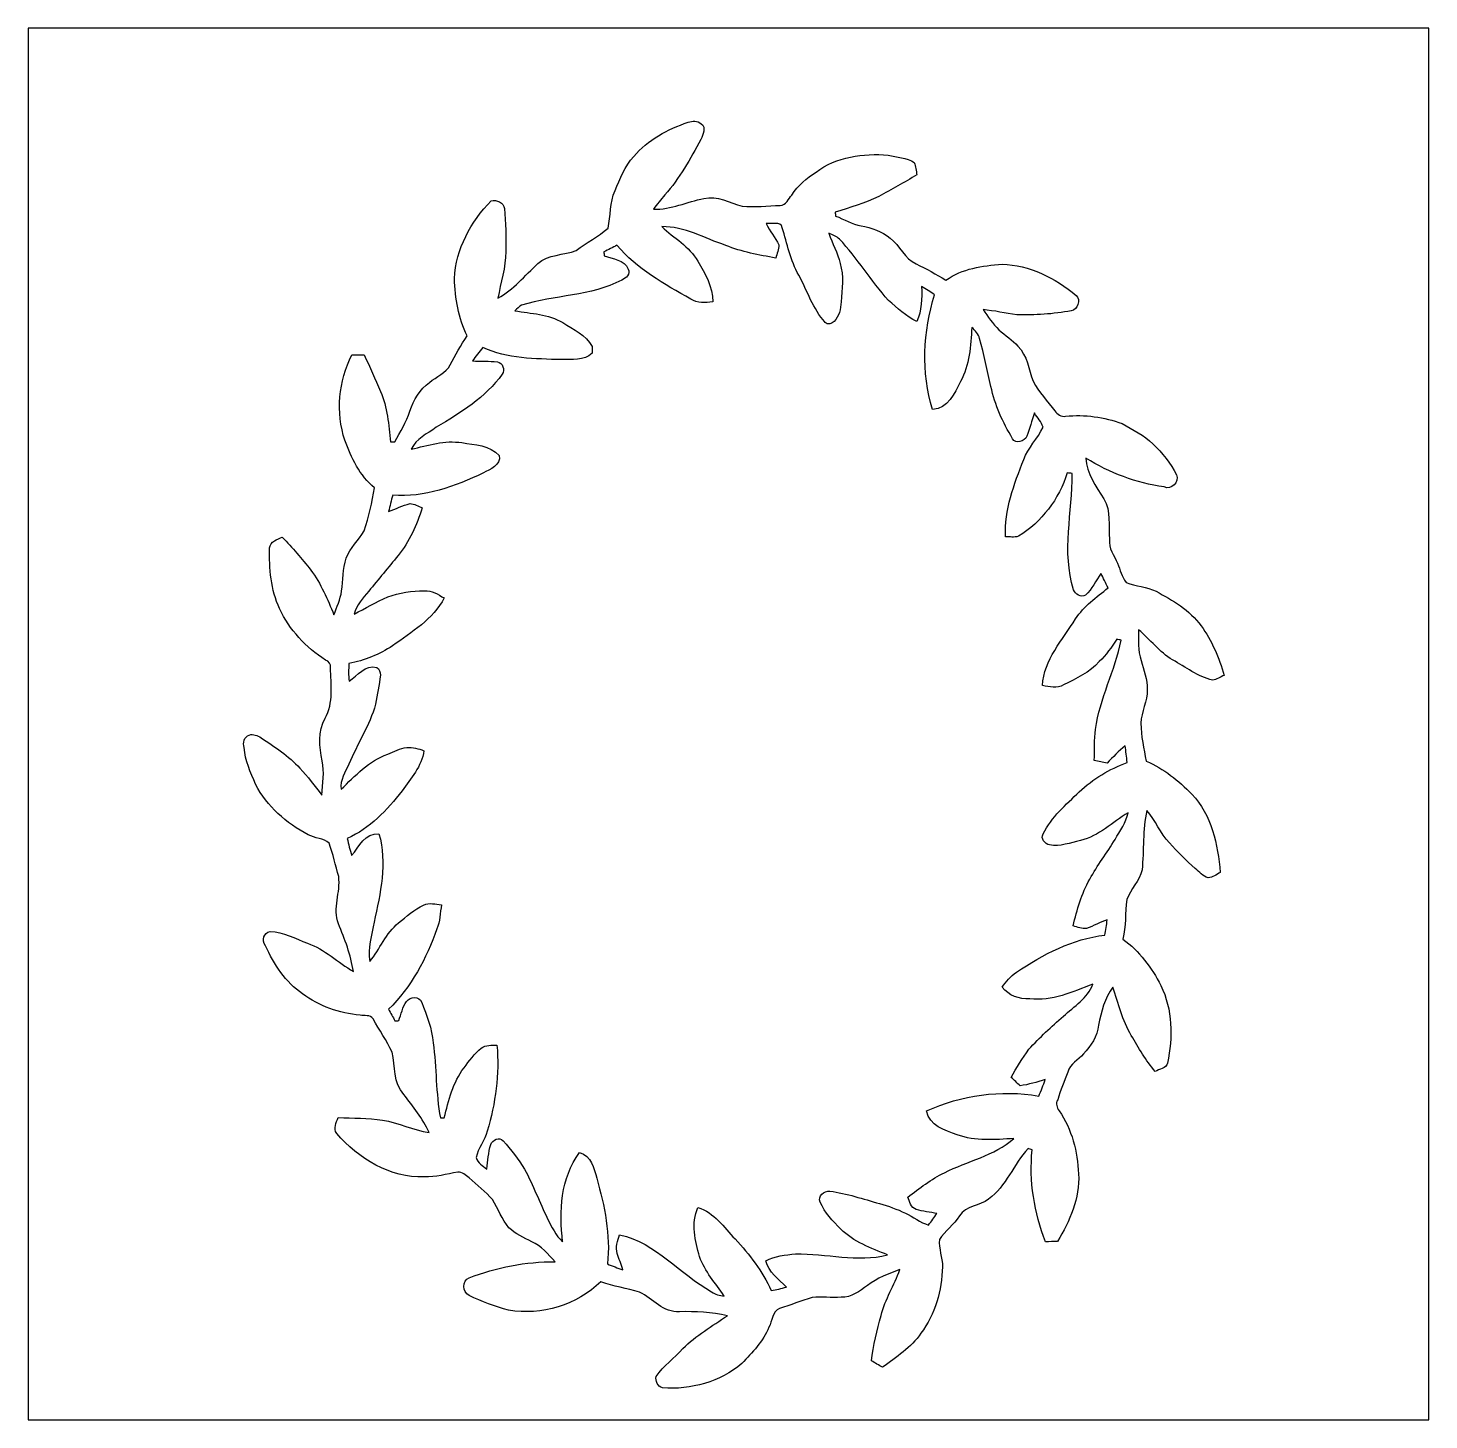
# Model space of a CAD drawing. Header units: centimetres. Extents: x -16.8 to 16.8, y -16.7 to 16.7.
import ezdxf

# ---------------------------------------------------------------- set-up
doc = ezdxf.new("R2010")
doc.units = ezdxf.units.CM
doc.header["$MEASUREMENT"] = 0
doc.layers.add('Layer 1', color=7, linetype='Continuous')

msp = doc.modelspace()

# ---------------------------------------------------------------- linework, layer by layer
at = {"layer": 'Layer 1', "color": 7}
for points, knots in [([(-16.77458, 16.66875), (-16.77458, 16.66875), (16.77458, 16.66875), (16.77458, 16.66875), (16.77458, 16.66875), (16.77458, 16.66875), (16.77458, -16.66875), (16.77458, -16.66875), (16.77458, -16.66875), (16.77458, -16.66875), (-16.77458, -16.66875), (-16.77458, -16.66875), (-16.77458, -16.66875), (-16.77458, -16.66875), (-16.77458, 16.66875), (-16.77458, 16.66875), (-16.77458, 16.66875), (-16.77458, 16.66875), (-16.77458, 16.66875), (-16.77458, 16.66875)], [0, 0, 0, 0, 0.16666667, 0.16666667, 0.16666667, 0.16666667, 0.33333333, 0.33333333, 0.33333333, 0.33333333, 0.5, 0.5, 0.5, 0.5, 0.66666667, 0.66666667, 0.66666667, 0.66666667, 1, 1, 1, 1]), ([(-0.96696, 14.41132), (-1.45521, 14.24658), (-1.93322, 13.99152), (-2.26695, 13.59006), (-2.26695, 13.59006), (-2.48885, 13.36393), (-2.59009, 13.05631), (-2.7178, 12.77338), (-2.7178, 12.77338), (-2.84762, 12.49045), (-2.81481, 12.16801), (-2.88466, 11.87203), (-2.88466, 11.87203), (-3.12138, 11.67483), (-3.39549, 11.52243), (-3.64702, 11.34322), (-3.64702, 11.34322), (-3.94653, 11.21657), (-4.31624, 11.2589), (-4.56847, 11.02642), (-4.56847, 11.02642), (-4.87257, 10.73362), (-5.14985, 10.40306), (-5.52415, 10.19528), (-5.52415, 10.19528), (-5.45394, 10.56852), (-5.33506, 10.93505), (-5.33012, 11.31817), (-5.33012, 11.31817), (-5.33012, 11.66001), (-5.33365, 12.00291), (-5.36787, 12.34299), (-5.36787, 12.34299), (-5.38092, 12.4901), (-5.55484, 12.56242), (-5.6836, 12.52996), (-5.6836, 12.52996), (-6.17185, 12.02937), (-6.52956, 11.37638), (-6.56308, 10.66694), (-6.56308, 10.66694), (-6.53944, 10.19775), (-6.47594, 9.71797), (-6.25687, 9.29569), (-6.25687, 9.29569), (-6.41174, 9.07627), (-6.54015, 8.84026), (-6.66538, 8.60319), (-6.66538, 8.60319), (-6.76663, 8.4014), (-6.99488, 8.32026), (-7.16139, 8.18197), (-7.16139, 8.18197), (-7.38964, 8.01405), (-7.54063, 7.75899), (-7.63129, 7.49371), (-7.63129, 7.49371), (-7.71701, 7.2323), (-7.85742, 6.99488), (-7.9943, 6.75816), (-7.9943, 6.75816), (-8.01829, 6.75781), (-8.06626, 6.75675), (-8.09025, 6.75605), (-8.09025, 6.75605), (-8.13682, 7.16421), (-8.17033, 7.58331), (-8.33332, 7.96537), (-8.33332, 7.96537), (-8.46243, 8.25676), (-8.58167, 8.5531), (-8.72596, 8.83779), (-8.72596, 8.83779), (-8.82403, 8.83814), (-8.92246, 8.83849), (-9.02053, 8.83885), (-9.02053, 8.83885), (-9.33309, 8.21161), (-9.40858, 7.46301), (-9.18598, 6.79485), (-9.18598, 6.79485), (-9.03252, 6.37505), (-8.8332, 5.94642), (-8.4769, 5.65997), (-8.4769, 5.65997), (-8.54569, 5.31213), (-8.60072, 4.95829), (-8.72561, 4.62492), (-8.72561, 4.62492), (-8.85578, 4.39843), (-9.06921, 4.22204), (-9.15494, 3.9691), (-9.15494, 3.9691), (-9.23466, 3.7151), (-9.23149, 3.44558), (-9.26465, 3.18382), (-9.26465, 3.18382), (-9.29605, 2.98626), (-9.38036, 2.80317), (-9.44845, 2.61655), (-9.44845, 2.61655), (-9.60049, 2.98873), (-9.76277, 3.36127), (-10.00231, 3.68688), (-10.00231, 3.68688), (-10.22068, 3.95711), (-10.44222, 4.22557), (-10.68493, 4.47463), (-10.68493, 4.47463), (-10.79923, 4.42524), (-10.97703, 4.3688), (-10.98797, 4.2164), (-10.98797, 4.2164), (-10.9982, 3.72604), (-10.96292, 3.21345), (-10.74949, 2.76366), (-10.74949, 2.76366), (-10.5156, 2.25637), (-10.11943, 1.82915), (-9.64847, 1.53176), (-9.64847, 1.53176), (-9.57333, 1.50001), (-9.52359, 1.43087), (-9.52888, 1.34902), (-9.52888, 1.34902), (-9.52465, 0.94439), (-9.44915, 0.50483), (-9.66188, 0.13617), (-9.66188, 0.13617), (-9.83156, -0.17674), (-9.79911, -0.54645), (-9.72996, -0.88406), (-9.72996, -0.88406), (-9.66999, -1.15288), (-9.72114, -1.43016), (-9.73702, -1.70074), (-9.73702, -1.70074), (-9.91411, -1.48661), (-10.07286, -1.25765), (-10.26583, -1.05728), (-10.26583, -1.05728), (-10.53042, -0.76271), (-10.86908, -0.55069), (-11.19293, -0.32879), (-11.19293, -0.32879), (-11.27901, -0.28293), (-11.38026, -0.22507), (-11.47974, -0.26494), (-11.47974, -0.26494), (-11.59898, -0.30374), (-11.63426, -0.45649), (-11.60074, -0.56621), (-11.60074, -0.56621), (-11.57182, -0.87454), (-11.44905, -1.16381), (-11.32381, -1.44392), (-11.32381, -1.44392), (-11.05817, -1.97803), (-10.58192, -2.37314), (-10.06616, -2.65359), (-10.06616, -2.65359), (-9.90847, -2.74073), (-9.69751, -2.73403), (-9.56416, -2.85715), (-9.56416, -2.85715), (-9.46538, -3.11432), (-9.41352, -3.38878), (-9.33485, -3.65301), (-9.33485, -3.65301), (-9.28617, -4.02978), (-9.48231, -4.41431), (-9.34297, -4.78402), (-9.34297, -4.78402), (-9.18422, -5.15408), (-9.04734, -5.53226), (-8.98278, -5.9309), (-8.98278, -5.9309), (-9.35108, -5.70689), (-9.67211, -5.39962), (-10.08204, -5.24827), (-10.08204, -5.24827), (-10.3759, -5.14456), (-10.65565, -4.97099), (-10.97598, -4.97029), (-10.97598, -4.97029), (-11.13684, -5.00204), (-11.17918, -5.17137), (-11.08816, -5.31107), (-11.08816, -5.31107), (-10.88073, -5.74957), (-10.61226, -6.18913), (-10.20022, -6.46324), (-10.20022, -6.46324), (-9.80087, -6.75569), (-9.3158, -6.93632), (-8.82156, -6.97159), (-8.82156, -6.97159), (-8.72772, -6.99664), (-8.57285, -6.95537), (-8.51218, -7.06226), (-8.51218, -7.06226), (-8.35625, -7.32649), (-8.18797, -7.58507), (-8.05462, -7.86165), (-8.05462, -7.86165), (-7.97666, -8.19609), (-8.02993, -8.59896), (-7.77663, -8.87024), (-7.77663, -8.87024), (-7.55685, -9.16199), (-7.32367, -9.44809), (-7.17056, -9.78288), (-7.17056, -9.78288), (-7.55333, -9.73138), (-7.90187, -9.54334), (-8.28393, -9.48725), (-8.28393, -9.48725), (-8.63671, -9.43892), (-8.99336, -9.43822), (-9.34861, -9.42728), (-9.34861, -9.42728), (-9.39024, -9.54546), (-9.47385, -9.68939), (-9.38107, -9.80581), (-9.38107, -9.80581), (-8.86425, -10.41259), (-8.1026, -10.87191), (-7.28486, -10.84686), (-7.28486, -10.84686), (-7.01216, -10.85885), (-6.75111, -10.77454), (-6.48406, -10.73714), (-6.48406, -10.73714), (-6.37575, -10.72197), (-6.28932, -10.80382), (-6.21242, -10.86767), (-6.21242, -10.86767), (-6.02227, -11.03947), (-5.81836, -11.19822), (-5.64868, -11.39119), (-5.64868, -11.39119), (-5.52133, -11.61768), (-5.41902, -11.85933), (-5.25674, -12.06571), (-5.25674, -12.06571), (-5.09693, -12.21034), (-4.90573, -12.31194), (-4.70994, -12.39873), (-4.70994, -12.39873), (-4.48063, -12.49786), (-4.32012, -12.70071), (-4.15078, -12.87709), (-4.15078, -12.87709), (-4.85599, -12.87604), (-5.55554, -13.01009), (-6.21136, -13.26586), (-6.21136, -13.26586), (-6.39269, -13.32865), (-6.36799, -13.60629), (-6.20995, -13.68354), (-6.20995, -13.68354), (-5.91044, -13.83877), (-5.58906, -13.94777), (-5.2645, -14.03773), (-5.2645, -14.03773), (-4.47358, -14.17461), (-3.63467, -13.90862), (-3.05435, -13.35899), (-3.05435, -13.35899), (-2.75202, -13.46482), (-2.43769, -13.52409), (-2.12866, -13.60452), (-2.12866, -13.60452), (-1.81151, -13.76151), (-1.55928, -14.10794), (-1.17122, -14.07654), (-1.17122, -14.07654), (-0.7874, -14.06631), (-0.40252, -14.08783), (-0.02681, -14.17108), (-0.02681, -14.17108), (-0.38947, -14.42297), (-0.77999, -14.64204), (-1.09149, -14.95954), (-1.09149, -14.95954), (-1.30281, -15.18391), (-1.55187, -15.37264), (-1.73426, -15.62347), (-1.73426, -15.62347), (-1.75507, -15.73071), (-1.69721, -15.87288), (-1.5815, -15.89899), (-1.5815, -15.89899), (-0.90311, -15.95261), (-0.20003, -15.75682), (0.32279, -15.31549), (0.32279, -15.31549), (0.56374, -15.05091), (0.83608, -14.78633), (0.96979, -14.4466), (0.96979, -14.4466), (1.0481, -14.29914), (1.04352, -14.06842), (1.22132, -13.99822), (1.22132, -13.99822), (1.48378, -13.91532), (1.74061, -13.81584), (2.00307, -13.73364), (2.00307, -13.73364), (2.23414, -13.716), (2.46662, -13.74387), (2.6984, -13.72764), (2.6984, -13.72764), (2.94428, -13.74704), (3.13796, -13.57348), (3.32811, -13.44895), (3.32811, -13.44895), (3.55953, -13.27397), (3.83011, -13.15896), (4.10422, -13.06865), (4.10422, -13.06865), (3.96593, -13.43872), (3.75285, -13.77915), (3.65513, -14.16473), (3.65513, -14.16473), (3.55917, -14.52245), (3.47098, -14.88405), (3.4223, -15.25164), (3.4223, -15.25164), (3.51084, -15.30385), (3.6001, -15.35606), (3.6897, -15.40757), (3.6897, -15.40757), (4.01884, -15.16521), (4.3688, -14.93202), (4.60904, -14.59336), (4.60904, -14.59336), (4.95018, -14.13616), (5.10787, -13.56501), (5.1248, -13.00021), (5.1248, -13.00021), (5.12551, -12.77902), (5.03167, -12.56524), (5.04896, -12.34511), (5.04896, -12.34511), (5.18936, -12.14049), (5.39432, -11.98739), (5.53473, -11.78137), (5.53473, -11.78137), (5.68254, -11.52737), (6.01521, -11.54748), (6.229, -11.38096), (6.229, -11.38096), (6.65198, -11.07052), (6.82519, -10.54523), (7.17374, -10.1667), (7.17374, -10.1667), (7.19808, -10.17446), (7.24711, -10.19034), (7.27181, -10.19845), (7.27181, -10.19845), (7.1942, -10.94705), (7.31979, -11.70481), (7.59495, -12.40296), (7.59495, -12.40296), (7.68844, -12.39908), (7.78192, -12.39591), (7.87612, -12.39308), (7.87612, -12.39308), (8.17033, -11.90907), (8.42257, -11.35592), (8.38129, -10.77666), (8.38129, -10.77666), (8.36471, -10.24502), (8.22113, -9.70492), (7.91563, -9.26465), (7.91563, -9.26465), (7.86941, -9.18669), (7.82179, -9.08932), (7.88388, -8.99795), (7.88388, -8.99795), (7.94914, -8.77288), (8.04474, -8.55698), (8.12377, -8.33614), (8.12377, -8.33614), (8.18409, -8.14317), (8.36754, -8.03804), (8.50194, -7.90152), (8.50194, -7.90152), (8.68504, -7.71349), (8.8265, -7.47607), (8.86425, -7.21325), (8.86425, -7.21325), (8.91999, -6.89222), (9.0103, -6.5659), (9.20609, -6.29991), (9.20609, -6.29991), (9.33309, -6.69396), (9.43363, -7.10248), (9.6453, -7.46301), (9.6453, -7.46301), (9.82451, -7.75617), (9.99455, -8.05815), (10.21574, -8.32344), (10.21574, -8.32344), (10.30676, -8.26311), (10.4835, -8.25394), (10.51313, -8.12024), (10.51313, -8.12024), (10.64719, -7.50499), (10.63272, -6.83719), (10.35297, -6.26181), (10.35297, -6.26181), (10.13495, -5.83318), (9.83544, -5.43842), (9.44457, -5.15338), (9.44457, -5.15338), (9.51865, -4.84258), (9.49748, -4.51979), (9.53982, -4.20511), (9.53982, -4.20511), (9.62766, -3.95287), (9.84391, -3.75814), (9.90282, -3.49356), (9.90282, -3.49356), (9.95186, -3.01943), (9.90953, -2.53577), (10.02171, -2.06904), (10.02171, -2.06904), (10.21927, -2.31528), (10.34732, -2.6102), (10.55758, -2.84762), (10.55758, -2.84762), (10.75196, -3.06458), (10.96433, -3.26425), (11.17706, -3.46322), (11.17706, -3.46322), (11.27513, -3.53801), (11.36191, -3.64913), (11.48715, -3.68194), (11.48715, -3.68194), (11.59651, -3.68265), (11.68435, -3.60468), (11.77537, -3.55353), (11.77537, -3.55353), (11.71399, -2.88819), (11.57464, -2.17488), (11.0931, -1.67746), (11.0931, -1.67746), (10.77736, -1.35714), (10.42141, -1.06821), (10.00407, -0.89147), (10.00407, -0.89147), (9.94445, -0.59126), (9.87848, -0.28963), (9.87707, 0.01729), (9.87707, 0.01729), (9.88413, 0.29528), (10.03053, 0.54857), (10.02912, 0.82762), (10.02912, 0.82762), (10.033, 1.06821), (9.94657, 1.29469), (9.8806, 1.52188), (9.8806, 1.52188), (9.80369, 1.7586), (9.81639, 2.01154), (9.81886, 2.25707), (9.81886, 2.25707), (10.10003, 2.02636), (10.31946, 1.72473), (10.63484, 1.53494), (10.63484, 1.53494), (10.94811, 1.36384), (11.2395, 1.13736), (11.59016, 1.04634), (11.59016, 1.04634), (11.68964, 1.0668), (11.77607, 1.12713), (11.86991, 1.16522), (11.86991, 1.16522), (11.74397, 1.58468), (11.57993, 2.00131), (11.31535, 2.35444), (11.31535, 2.35444), (11.043, 2.72662), (10.63942, 2.96686), (10.23902, 3.17817), (10.23902, 3.17817), (10.01324, 3.28824), (9.75431, 3.29988), (9.52359, 3.38984), (9.52359, 3.38984), (9.41634, 3.52284), (9.38318, 3.69605), (9.31263, 3.84845), (9.31263, 3.84845), (9.23996, 4.03825), (9.0932, 4.20864), (9.12601, 4.42595), (9.12601, 4.42595), (9.09144, 4.74592), (9.16834, 5.10328), (8.98807, 5.39044), (8.98807, 5.39044), (8.80533, 5.69348), (8.57532, 6.00251), (8.55874, 6.3694), (8.55874, 6.3694), (9.12566, 6.00639), (9.7663, 5.77532), (10.43093, 5.67761), (10.43093, 5.67761), (10.60838, 5.59541), (10.79147, 5.7972), (10.72797, 5.96688), (10.72797, 5.96688), (10.59004, 6.24805), (10.38613, 6.48899), (10.16529, 6.70807), (10.16529, 6.70807), (9.9568, 6.9215), (9.67916, 7.04674), (9.42657, 7.19667), (9.42657, 7.19667), (8.99477, 7.35013), (8.53122, 7.41786), (8.07367, 7.37023), (8.07367, 7.37023), (7.96784, 7.35365), (7.87541, 7.41609), (7.81544, 7.49759), (7.81544, 7.49759), (7.63552, 7.72795), (7.43267, 7.94561), (7.29791, 8.20702), (7.29791, 8.20702), (7.18467, 8.48854), (7.15927, 8.82544), (6.92891, 9.04557), (6.92891, 9.04557), (6.80261, 9.20432), (6.62305, 9.30451), (6.47559, 9.43963), (6.47559, 9.43963), (6.33624, 9.59132), (6.21136, 9.75536), (6.096, 9.9254), (6.096, 9.9254), (6.36623, 9.89647), (6.63257, 9.83968), (6.90174, 9.80334), (6.90174, 9.80334), (7.33813, 9.785), (7.77734, 9.81851), (8.20737, 9.89365), (8.20737, 9.89365), (8.36048, 9.91799), (8.44621, 10.16106), (8.32309, 10.26266), (8.32309, 10.26266), (7.82743, 10.68529), (7.21113, 10.99467), (6.54967, 11.01125), (6.54967, 11.01125), (6.08259, 10.97703), (5.59717, 10.90965), (5.20665, 10.63131), (5.20665, 10.63131), (4.9724, 10.76854), (4.73675, 10.90401), (4.49121, 11.02042), (4.49121, 11.02042), (4.21464, 11.14213), (4.1081, 11.45928), (3.87103, 11.63214), (3.87103, 11.63214), (3.67736, 11.80359), (3.42477, 11.88649), (3.17394, 11.92953), (3.17394, 11.92953), (2.9591, 11.97469), (2.76895, 12.09005), (2.56399, 12.16413), (2.56399, 12.16413), (2.56187, 12.18812), (2.55799, 12.23574), (2.55588, 12.25973), (2.55588, 12.25973), (2.90901, 12.36768), (3.26602, 12.47211), (3.59974, 12.63227), (3.59974, 12.63227), (3.9056, 12.80125), (4.20864, 12.97552), (4.51132, 13.15085), (4.51132, 13.15085), (4.49157, 13.24998), (4.48592, 13.35264), (4.44923, 13.44718), (4.44923, 13.44718), (4.26932, 13.57277), (4.02872, 13.57171), (3.82376, 13.62639), (3.82376, 13.62639), (3.23109, 13.66591), (2.58057, 13.595), (2.09585, 13.21576), (2.09585, 13.21576), (1.86796, 13.0743), (1.66476, 12.89544), (1.51765, 12.66931), (1.51765, 12.66931), (1.43827, 12.58182), (1.37936, 12.42307), (1.2386, 12.42095), (1.2386, 12.42095), (0.93557, 12.40931), (0.63006, 12.36909), (0.32773, 12.40472), (0.32773, 12.40472), (0.02681, 12.48128), (-0.26635, 12.66261), (-0.58738, 12.58782), (-0.58738, 12.58782), (-0.99307, 12.50879), (-1.37372, 12.31477), (-1.79776, 12.33099), (-1.79776, 12.33099), (-1.70956, 12.44671), (-1.62031, 12.56206), (-1.52329, 12.67107), (-1.52329, 12.67107), (-1.16911, 13.06548), (-0.91722, 13.53749), (-0.66005, 13.99752), (-0.66005, 13.99752), (-0.61524, 14.11252), (-0.52388, 14.28821), (-0.65334, 14.37569), (-0.65334, 14.37569), (-0.74119, 14.45084), (-0.86395, 14.44978), (-0.96696, 14.41132)], [0, 0, 0, 0, 0.00617284, 0.00617284, 0.00617284, 0.00617284, 0.01234568, 0.01234568, 0.01234568, 0.01234568, 0.01851852, 0.01851852, 0.01851852, 0.01851852, 0.02469136, 0.02469136, 0.02469136, 0.02469136, 0.0308642, 0.0308642, 0.0308642, 0.0308642, 0.03703704, 0.03703704, 0.03703704, 0.03703704, 0.04320988, 0.04320988, 0.04320988, 0.04320988, 0.04938272, 0.04938272, 0.04938272, 0.04938272, 0.05555556, 0.05555556, 0.05555556, 0.05555556, 0.0617284, 0.0617284, 0.0617284, 0.0617284, 0.06790123, 0.06790123, 0.06790123, 0.06790123, 0.07407407, 0.07407407, 0.07407407, 0.07407407, 0.08024691, 0.08024691, 0.08024691, 0.08024691, 0.08641975, 0.08641975, 0.08641975, 0.08641975, 0.09259259, 0.09259259, 0.09259259, 0.09259259, 0.09876543, 0.09876543, 0.09876543, 0.09876543, 0.10493827, 0.10493827, 0.10493827, 0.10493827, 0.11111111, 0.11111111, 0.11111111, 0.11111111, 0.11728395, 0.11728395, 0.11728395, 0.11728395, 0.12345679, 0.12345679, 0.12345679, 0.12345679, 0.12962963, 0.12962963, 0.12962963, 0.12962963, 0.13580247, 0.13580247, 0.13580247, 0.13580247, 0.14197531, 0.14197531, 0.14197531, 0.14197531, 0.14814815, 0.14814815, 0.14814815, 0.14814815, 0.15432099, 0.15432099, 0.15432099, 0.15432099, 0.16049383, 0.16049383, 0.16049383, 0.16049383, 0.16666667, 0.16666667, 0.16666667, 0.16666667, 0.17283951, 0.17283951, 0.17283951, 0.17283951, 0.17901235, 0.17901235, 0.17901235, 0.17901235, 0.18518519, 0.18518519, 0.18518519, 0.18518519, 0.19135802, 0.19135802, 0.19135802, 0.19135802, 0.19753086, 0.19753086, 0.19753086, 0.19753086, 0.2037037, 0.2037037, 0.2037037, 0.2037037, 0.20987654, 0.20987654, 0.20987654, 0.20987654, 0.21604938, 0.21604938, 0.21604938, 0.21604938, 0.22222222, 0.22222222, 0.22222222, 0.22222222, 0.22839506, 0.22839506, 0.22839506, 0.22839506, 0.2345679, 0.2345679, 0.2345679, 0.2345679, 0.24074074, 0.24074074, 0.24074074, 0.24074074, 0.24691358, 0.24691358, 0.24691358, 0.24691358, 0.25308642, 0.25308642, 0.25308642, 0.25308642, 0.25925926, 0.25925926, 0.25925926, 0.25925926, 0.2654321, 0.2654321, 0.2654321, 0.2654321, 0.27160494, 0.27160494, 0.27160494, 0.27160494, 0.27777778, 0.27777778, 0.27777778, 0.27777778, 0.28395062, 0.28395062, 0.28395062, 0.28395062, 0.29012346, 0.29012346, 0.29012346, 0.29012346, 0.2962963, 0.2962963, 0.2962963, 0.2962963, 0.30246914, 0.30246914, 0.30246914, 0.30246914, 0.30864198, 0.30864198, 0.30864198, 0.30864198, 0.31481481, 0.31481481, 0.31481481, 0.31481481, 0.32098765, 0.32098765, 0.32098765, 0.32098765, 0.32716049, 0.32716049, 0.32716049, 0.32716049, 0.33333333, 0.33333333, 0.33333333, 0.33333333, 0.33950617, 0.33950617, 0.33950617, 0.33950617, 0.34567901, 0.34567901, 0.34567901, 0.34567901, 0.35185185, 0.35185185, 0.35185185, 0.35185185, 0.35802469, 0.35802469, 0.35802469, 0.35802469, 0.36419753, 0.36419753, 0.36419753, 0.36419753, 0.37037037, 0.37037037, 0.37037037, 0.37037037, 0.37654321, 0.37654321, 0.37654321, 0.37654321, 0.38271605, 0.38271605, 0.38271605, 0.38271605, 0.38888889, 0.38888889, 0.38888889, 0.38888889, 0.39506173, 0.39506173, 0.39506173, 0.39506173, 0.40123457, 0.40123457, 0.40123457, 0.40123457, 0.40740741, 0.40740741, 0.40740741, 0.40740741, 0.41358025, 0.41358025, 0.41358025, 0.41358025, 0.41975309, 0.41975309, 0.41975309, 0.41975309, 0.42592593, 0.42592593, 0.42592593, 0.42592593, 0.43209877, 0.43209877, 0.43209877, 0.43209877, 0.4382716, 0.4382716, 0.4382716, 0.4382716, 0.44444444, 0.44444444, 0.44444444, 0.44444444, 0.45061728, 0.45061728, 0.45061728, 0.45061728, 0.45679012, 0.45679012, 0.45679012, 0.45679012, 0.46296296, 0.46296296, 0.46296296, 0.46296296, 0.4691358, 0.4691358, 0.4691358, 0.4691358, 0.47530864, 0.47530864, 0.47530864, 0.47530864, 0.48148148, 0.48148148, 0.48148148, 0.48148148, 0.48765432, 0.48765432, 0.48765432, 0.48765432, 0.49382716, 0.49382716, 0.49382716, 0.49382716, 0.5, 0.5, 0.5, 0.5, 0.50617284, 0.50617284, 0.50617284, 0.50617284, 0.51234568, 0.51234568, 0.51234568, 0.51234568, 0.51851852, 0.51851852, 0.51851852, 0.51851852, 0.52469136, 0.52469136, 0.52469136, 0.52469136, 0.5308642, 0.5308642, 0.5308642, 0.5308642, 0.53703704, 0.53703704, 0.53703704, 0.53703704, 0.54320988, 0.54320988, 0.54320988, 0.54320988, 0.54938272, 0.54938272, 0.54938272, 0.54938272, 0.55555556, 0.55555556, 0.55555556, 0.55555556, 0.5617284, 0.5617284, 0.5617284, 0.5617284, 0.56790123, 0.56790123, 0.56790123, 0.56790123, 0.57407407, 0.57407407, 0.57407407, 0.57407407, 0.58024691, 0.58024691, 0.58024691, 0.58024691, 0.58641975, 0.58641975, 0.58641975, 0.58641975, 0.59259259, 0.59259259, 0.59259259, 0.59259259, 0.59876543, 0.59876543, 0.59876543, 0.59876543, 0.60493827, 0.60493827, 0.60493827, 0.60493827, 0.61111111, 0.61111111, 0.61111111, 0.61111111, 0.61728395, 0.61728395, 0.61728395, 0.61728395, 0.62345679, 0.62345679, 0.62345679, 0.62345679, 0.62962963, 0.62962963, 0.62962963, 0.62962963, 0.63580247, 0.63580247, 0.63580247, 0.63580247, 0.64197531, 0.64197531, 0.64197531, 0.64197531, 0.64814815, 0.64814815, 0.64814815, 0.64814815, 0.65432099, 0.65432099, 0.65432099, 0.65432099, 0.66049383, 0.66049383, 0.66049383, 0.66049383, 0.66666667, 0.66666667, 0.66666667, 0.66666667, 0.67283951, 0.67283951, 0.67283951, 0.67283951, 0.67901235, 0.67901235, 0.67901235, 0.67901235, 0.68518519, 0.68518519, 0.68518519, 0.68518519, 0.69135802, 0.69135802, 0.69135802, 0.69135802, 0.69753086, 0.69753086, 0.69753086, 0.69753086, 0.7037037, 0.7037037, 0.7037037, 0.7037037, 0.70987654, 0.70987654, 0.70987654, 0.70987654, 0.71604938, 0.71604938, 0.71604938, 0.71604938, 0.72222222, 0.72222222, 0.72222222, 0.72222222, 0.72839506, 0.72839506, 0.72839506, 0.72839506, 0.7345679, 0.7345679, 0.7345679, 0.7345679, 0.74074074, 0.74074074, 0.74074074, 0.74074074, 0.74691358, 0.74691358, 0.74691358, 0.74691358, 0.75308642, 0.75308642, 0.75308642, 0.75308642, 0.75925926, 0.75925926, 0.75925926, 0.75925926, 0.7654321, 0.7654321, 0.7654321, 0.7654321, 0.77160494, 0.77160494, 0.77160494, 0.77160494, 0.77777778, 0.77777778, 0.77777778, 0.77777778, 0.78395062, 0.78395062, 0.78395062, 0.78395062, 0.79012346, 0.79012346, 0.79012346, 0.79012346, 0.7962963, 0.7962963, 0.7962963, 0.7962963, 0.80246914, 0.80246914, 0.80246914, 0.80246914, 0.80864198, 0.80864198, 0.80864198, 0.80864198, 0.81481481, 0.81481481, 0.81481481, 0.81481481, 0.82098765, 0.82098765, 0.82098765, 0.82098765, 0.82716049, 0.82716049, 0.82716049, 0.82716049, 0.83333333, 0.83333333, 0.83333333, 0.83333333, 0.83950617, 0.83950617, 0.83950617, 0.83950617, 0.84567901, 0.84567901, 0.84567901, 0.84567901, 0.85185185, 0.85185185, 0.85185185, 0.85185185, 0.85802469, 0.85802469, 0.85802469, 0.85802469, 0.86419753, 0.86419753, 0.86419753, 0.86419753, 0.87037037, 0.87037037, 0.87037037, 0.87037037, 0.87654321, 0.87654321, 0.87654321, 0.87654321, 0.88271605, 0.88271605, 0.88271605, 0.88271605, 0.88888889, 0.88888889, 0.88888889, 0.88888889, 0.89506173, 0.89506173, 0.89506173, 0.89506173, 0.90123457, 0.90123457, 0.90123457, 0.90123457, 0.90740741, 0.90740741, 0.90740741, 0.90740741, 0.91358025, 0.91358025, 0.91358025, 0.91358025, 0.91975309, 0.91975309, 0.91975309, 0.91975309, 0.92592593, 0.92592593, 0.92592593, 0.92592593, 0.93209877, 0.93209877, 0.93209877, 0.93209877, 0.9382716, 0.9382716, 0.9382716, 0.9382716, 0.94444444, 0.94444444, 0.94444444, 0.94444444, 0.95061728, 0.95061728, 0.95061728, 0.95061728, 0.95679012, 0.95679012, 0.95679012, 0.95679012, 0.96296296, 0.96296296, 0.96296296, 0.96296296, 0.9691358, 0.9691358, 0.9691358, 0.9691358, 0.97530864, 0.97530864, 0.97530864, 0.97530864, 0.98148148, 0.98148148, 0.98148148, 0.98148148, 0.98765432, 0.98765432, 0.98765432, 0.98765432, 1, 1, 1, 1]), ([(0.90593, 11.98774), (1.03187, 11.96587), (1.25024, 12.05124), (1.28905, 11.88649), (1.28905, 11.88649), (1.40018, 11.50056), (1.48837, 11.10227), (1.68346, 10.74773), (1.68346, 10.74773), (1.88807, 10.36884), (2.02318, 9.94198), (2.3174, 9.61919), (2.3174, 9.61919), (2.37067, 9.54617), (2.47615, 9.59167), (2.53224, 9.63859), (2.53224, 9.63859), (2.64583, 9.76489), (2.69169, 9.94057), (2.69522, 10.10744), (2.69522, 10.10744), (2.71745, 10.41471), (2.76472, 10.7315), (2.673, 11.03242), (2.673, 11.03242), (2.61408, 11.28324), (2.48567, 11.50867), (2.40594, 11.75209), (2.40594, 11.75209), (2.49237, 11.71363), (2.58374, 11.67871), (2.65571, 11.61521), (2.65571, 11.61521), (3.08257, 11.15448), (3.4163, 10.61649), (3.8294, 10.14448), (3.8294, 10.14448), (4.04142, 9.95997), (4.25415, 9.76665), (4.50815, 9.64071), (4.50815, 9.64071), (4.63091, 9.90353), (4.63303, 10.19492), (4.62492, 10.47856), (4.62492, 10.47856), (4.72863, 10.41435), (4.82953, 10.34803), (4.93324, 10.28206), (4.93324, 10.28206), (4.66196, 9.39835), (4.60622, 8.41869), (4.88809, 7.5311), (4.88809, 7.5311), (5.25851, 7.55544), (5.40773, 7.92021), (5.55625, 8.20138), (5.55625, 8.20138), (5.77427, 8.59649), (5.80072, 9.05792), (5.82683, 9.49889), (5.82683, 9.49889), (5.90374, 9.42058), (5.98452, 9.33838), (6.01451, 9.22902), (6.01451, 9.22902), (6.11505, 8.85014), (6.20148, 8.46772), (6.28579, 8.08461), (6.28579, 8.08461), (6.37575, 7.63834), (6.57154, 7.22207), (6.80191, 6.8326), (6.80191, 6.8326), (6.88022, 6.68902), (7.08519, 6.77157), (7.14516, 6.8901), (7.14516, 6.8901), (7.21607, 7.07284), (7.2577, 7.26581), (7.3279, 7.4489), (7.3279, 7.4489), (7.40022, 7.33884), (7.48982, 7.23512), (7.53286, 7.10918), (7.53286, 7.10918), (7.40269, 6.83719), (7.17479, 6.61846), (7.07002, 6.33236), (7.07002, 6.33236), (6.83789, 5.74146), (6.60612, 5.1248), (6.63363, 4.47957), (6.63363, 4.47957), (6.73559, 4.48592), (6.84248, 4.46334), (6.94161, 4.49474), (6.94161, 4.49474), (7.49935, 4.83976), (7.91563, 5.38727), (8.11354, 6.0138), (8.11354, 6.0138), (8.15199, 6.00957), (8.19079, 6.00463), (8.22995, 6.00004), (8.22995, 6.00004), (8.23912, 5.07471), (7.97454, 4.1215), (8.26488, 3.21592), (8.26488, 3.21592), (8.30016, 3.10198), (8.44021, 3.01519), (8.55027, 3.08892), (8.55027, 3.08892), (8.70761, 3.2325), (8.79969, 3.43253), (8.91963, 3.60751), (8.91963, 3.60751), (8.97643, 3.49215), (9.03323, 3.37573), (9.09038, 3.26002), (9.09038, 3.26002), (8.80957, 3.03601), (8.51182, 2.82293), (8.3118, 2.51778), (8.3118, 2.51778), (7.99853, 2.01895), (7.55544, 1.53811), (7.51558, 0.91899), (7.51558, 0.91899), (7.68421, 0.89323), (7.86836, 0.83608), (8.02464, 0.93592), (8.02464, 0.93592), (8.32556, 1.09114), (8.64835, 1.23613), (8.87695, 1.49507), (8.87695, 1.49507), (9.04381, 1.65135), (9.16764, 1.84397), (9.30099, 2.02812), (9.30099, 2.02812), (9.32674, 2.02283), (9.37824, 2.0126), (9.40435, 2.00766), (9.40435, 2.00766), (9.26042, 1.27847), (8.88894, 0.61066), (8.78664, -0.12912), (8.78664, -0.12912), (8.76124, -0.37606), (8.76371, -0.62477), (8.75947, -0.87348), (8.75947, -0.87348), (8.86213, -0.89747), (8.96302, -0.91687), (9.06745, -0.93733), (9.06745, -0.93733), (9.20609, -0.7934), (9.34367, -0.64735), (9.49784, -0.51929), (9.49784, -0.51929), (9.51618, -0.65229), (9.53206, -0.78634), (9.54687, -0.9204), (9.54687, -0.9204), (9.12424, -1.08056), (8.72737, -1.31163), (8.40034, -1.62631), (8.40034, -1.62631), (8.07861, -1.92864), (7.73571, -2.23273), (7.53322, -2.63243), (7.53322, -2.63243), (7.47113, -2.74532), (7.57414, -2.87338), (7.68703, -2.89525), (7.68703, -2.89525), (7.94067, -2.94464), (8.18656, -2.84621), (8.42857, -2.78624), (8.42857, -2.78624), (8.86883, -2.68676), (9.19727, -2.35656), (9.56804, -2.12372), (9.56804, -2.12372), (9.52571, -2.36114), (9.37719, -2.56046), (9.25689, -2.76366), (9.25689, -2.76366), (9.06251, -3.08645), (8.83003, -3.3849), (8.65293, -3.71793), (8.65293, -3.71793), (8.45432, -4.06259), (8.34461, -4.44888), (8.25429, -4.83376), (8.25429, -4.83376), (8.35836, -4.8701), (8.46384, -4.90255), (8.57673, -4.89691), (8.57673, -4.89691), (8.74219, -4.83376), (8.89776, -4.74733), (9.06604, -4.69018), (9.06604, -4.69018), (9.06004, -4.81436), (9.03817, -4.93677), (9.01312, -5.05848), (9.01312, -5.05848), (8.23701, -5.1375), (7.53639, -5.52238), (6.89539, -5.94431), (6.89539, -5.94431), (6.75428, -6.03709), (6.65057, -6.17255), (6.55108, -6.30626), (6.55108, -6.30626), (6.70983, -6.50169), (6.96172, -6.59659), (7.21289, -6.58389), (7.21289, -6.58389), (7.747, -6.64351), (8.24018, -6.41456), (8.72596, -6.22935), (8.72596, -6.22935), (8.59719, -6.5659), (8.27722, -6.76628), (8.02005, -6.99735), (8.02005, -6.99735), (7.73148, -7.24782), (7.45102, -7.50958), (7.19314, -7.79145), (7.19314, -7.79145), (7.03968, -8.00629), (6.89645, -8.22995), (6.77227, -8.46349), (6.77227, -8.46349), (6.84283, -8.53087), (6.91303, -8.59896), (6.98324, -8.6681), (6.98324, -8.6681), (7.18644, -8.63141), (7.38717, -8.58132), (7.58331, -8.51676), (7.58331, -8.51676), (7.54168, -8.65152), (7.4863, -8.7817), (7.42844, -8.91046), (7.42844, -8.91046), (6.52709, -8.75665), (5.57354, -8.88224), (4.74416, -9.26783), (4.74416, -9.26783), (4.80342, -9.62131), (5.18654, -9.73455), (5.47617, -9.83791), (5.47617, -9.83791), (5.91185, -10.00548), (6.38281, -9.95151), (6.83613, -9.92752), (6.83613, -9.92752), (6.35917, -10.3378), (5.72488, -10.46939), (5.17349, -10.74632), (5.17349, -10.74632), (4.85316, -10.89907), (4.57694, -11.12273), (4.29154, -11.32981), (4.29154, -11.32981), (4.33529, -11.43282), (4.36704, -11.58804), (4.49368, -11.62579), (4.49368, -11.62579), (4.65596, -11.67236), (4.82529, -11.69176), (4.99181, -11.72386), (4.99181, -11.72386), (4.92725, -11.81735), (4.8581, -11.90766), (4.79249, -12.00044), (4.79249, -12.00044), (4.58929, -11.94047), (4.42207, -11.80783), (4.2358, -11.71363), (4.2358, -11.71363), (4.03507, -11.62121), (3.82799, -11.54465), (3.61527, -11.48609), (3.61527, -11.48609), (3.22263, -11.37426), (2.83281, -11.24303), (2.42676, -11.18941), (2.42676, -11.18941), (2.292, -11.16753), (2.12972, -11.31217), (2.19851, -11.45117), (2.19851, -11.45117), (2.29764, -11.70446), (2.49555, -11.9066), (2.68676, -12.09534), (2.68676, -12.09534), (2.99367, -12.40543), (3.41418, -12.55501), (3.81, -12.71482), (3.81, -12.71482), (3.08328, -12.89932), (2.33962, -12.67672), (1.6062, -12.68801), (1.6062, -12.68801), (1.36349, -12.71729), (1.11019, -12.73563), (0.89253, -12.85699), (0.89253, -12.85699), (0.96661, -13.12827), (1.19909, -13.29761), (1.38677, -13.4874), (1.38677, -13.4874), (1.26753, -13.52056), (1.14618, -13.54667), (1.02482, -13.56889), (1.02482, -13.56889), (0.81245, -13.10781), (0.50165, -12.70106), (0.15769, -12.33099), (0.15769, -12.33099), (-0.11113, -12.05794), (-0.34325, -11.69599), (-0.73166, -11.58311), (-0.73166, -11.58311), (-0.90135, -11.95776), (-0.79869, -12.37897), (-0.69144, -12.75715), (-0.69144, -12.75715), (-0.57256, -13.11557), (-0.30586, -13.38862), (-0.1076, -13.70118), (-0.1076, -13.70118), (-0.21237, -13.68813), (-0.31785, -13.66379), (-0.40358, -13.59782), (-0.40358, -13.59782), (-1.15852, -13.17766), (-1.73143, -12.42801), (-2.60632, -12.23398), (-2.60632, -12.23398), (-2.65818, -12.37439), (-2.71251, -12.53243), (-2.66277, -12.6813), (-2.66277, -12.6813), (-2.62326, -12.81183), (-2.57281, -12.93883), (-2.53048, -13.06901), (-2.53048, -13.06901), (-2.65606, -13.02985), (-2.77777, -12.97905), (-2.89983, -12.93107), (-2.89983, -12.93107), (-2.81905, -12.23539), (-2.97145, -11.54606), (-3.15242, -10.87896), (-3.15242, -10.87896), (-3.22615, -10.63872), (-3.28613, -10.34062), (-3.5687, -10.26478), (-3.5687, -10.26478), (-4.0192, -10.87614), (-4.05765, -11.67201), (-3.97228, -12.40049), (-3.97228, -12.40049), (-4.13844, -12.25056), (-4.23545, -12.04348), (-4.33493, -11.84769), (-4.33493, -11.84769), (-4.52402, -11.45611), (-4.67607, -11.04759), (-4.88139, -10.66412), (-4.88139, -10.66412), (-5.03132, -10.42106), (-5.20524, -10.19316), (-5.39856, -9.98361), (-5.39856, -9.98361), (-5.48252, -9.87213), (-5.65538, -9.96491), (-5.69242, -10.07463), (-5.69242, -10.07463), (-5.75204, -10.26301), (-5.76121, -10.46304), (-5.78838, -10.65812), (-5.78838, -10.65812), (-5.88363, -10.58051), (-6.00992, -10.51242), (-6.04414, -10.38613), (-6.04414, -10.38613), (-6.0004, -10.15894), (-5.83389, -9.9762), (-5.77885, -9.75078), (-5.77885, -9.75078), (-5.57812, -9.08614), (-5.48146, -8.382), (-5.54531, -7.68844), (-5.54531, -7.68844), (-5.67231, -7.70149), (-5.81519, -7.67821), (-5.92067, -7.76464), (-5.92067, -7.76464), (-6.0893, -7.89093), (-6.20571, -8.07156), (-6.33342, -8.2363), (-6.33342, -8.2363), (-6.60259, -8.58061), (-6.70172, -9.01771), (-6.80614, -9.43222), (-6.80614, -9.43222), (-6.82907, -9.43328), (-6.87529, -9.43539), (-6.89822, -9.4361), (-6.89822, -9.4361), (-7.01322, -8.84308), (-6.98782, -8.23419), (-7.07214, -7.63729), (-7.07214, -7.63729), (-7.10318, -7.29932), (-7.22348, -6.98006), (-7.34589, -6.66679), (-7.34589, -6.66679), (-7.40481, -6.51157), (-7.62459, -6.52216), (-7.71243, -6.64351), (-7.71243, -6.64351), (-7.80697, -6.7818), (-7.83766, -6.95078), (-7.89834, -7.10459), (-7.89834, -7.10459), (-7.92057, -7.10565), (-7.96537, -7.10777), (-7.98759, -7.10882), (-7.98759, -7.10882), (-8.03875, -7.01534), (-8.09025, -6.92326), (-8.14211, -6.83084), (-8.14211, -6.83084), (-7.59495, -6.30379), (-7.23371, -5.61763), (-6.98183, -4.9082), (-6.98183, -4.9082), (-6.91198, -4.72475), (-6.90316, -4.52508), (-6.87388, -4.33352), (-6.87388, -4.33352), (-7.01499, -4.31694), (-7.16527, -4.27179), (-7.30003, -4.33634), (-7.30003, -4.33634), (-7.52546, -4.43794), (-7.70925, -4.61151), (-7.90081, -4.76391), (-7.90081, -4.76391), (-8.20808, -5.0105), (-8.34602, -5.39291), (-8.59084, -5.69172), (-8.59084, -5.69172), (-8.63388, -5.37175), (-8.55204, -5.05495), (-8.48642, -4.74451), (-8.48642, -4.74451), (-8.33226, -4.05447), (-8.17598, -3.32881), (-8.36965, -2.62961), (-8.36965, -2.62961), (-8.71432, -2.60279), (-8.83744, -2.93793), (-9.02511, -3.15101), (-9.02511, -3.15101), (-9.06392, -3.01449), (-9.10026, -2.87796), (-9.13024, -2.73932), (-9.13024, -2.73932), (-8.58838, -2.50613), (-8.17457, -2.05881), (-7.81826, -1.60196), (-7.81826, -1.60196), (-7.6073, -1.30634), (-7.34624, -1.01494), (-7.29439, -0.64029), (-7.29439, -0.64029), (-7.42421, -0.5909), (-7.56144, -0.55174), (-7.70255, -0.56021), (-7.70255, -0.56021), (-7.86553, -0.58208), (-8.01158, -0.66322), (-8.16151, -0.72566), (-8.16151, -0.72566), (-8.61378, -0.87912), (-8.94045, -1.24319), (-9.27735, -1.56281), (-9.27735, -1.56281), (-9.30839, -1.34338), (-9.1754, -1.15641), (-9.09461, -0.96379), (-9.09461, -0.96379), (-8.88612, -0.48119), (-8.59578, -0.03316), (-8.45185, 0.47519), (-8.45185, 0.47519), (-8.40775, 0.70591), (-8.36154, 0.93733), (-8.3372, 1.17087), (-8.3372, 1.17087), (-8.32767, 1.24389), (-8.3693, 1.31092), (-8.42257, 1.35678), (-8.42257, 1.35678), (-8.70268, 1.43051), (-8.88012, 1.15641), (-9.08791, 1.02658), (-9.08791, 1.02658), (-9.10414, 1.16628), (-9.09602, 1.30775), (-9.08967, 1.44745), (-9.08967, 1.44745), (-8.71784, 1.52047), (-8.36154, 1.66652), (-8.04333, 1.87219), (-8.04333, 1.87219), (-7.59107, 2.20521), (-7.0739, 2.50049), (-6.80791, 3.01837), (-6.80791, 3.01837), (-6.95819, 3.09668), (-7.10318, 3.21557), (-7.28451, 3.1877), (-7.28451, 3.1877), (-7.58049, 3.18805), (-7.88388, 3.15101), (-8.16151, 3.04377), (-8.16151, 3.04377), (-8.43598, 2.91818), (-8.70162, 2.77424), (-8.96691, 2.63102), (-8.96691, 2.63102), (-8.90799, 2.84692), (-8.75489, 3.01413), (-8.61554, 3.18206), (-8.61554, 3.18206), (-8.37777, 3.46287), (-8.14705, 3.74897), (-7.91386, 4.03331), (-7.91386, 4.03331), (-7.63799, 4.36421), (-7.46866, 4.76956), (-7.33354, 5.1749), (-7.33354, 5.1749), (-7.42774, 5.21582), (-7.52122, 5.27826), (-7.6267, 5.27756), (-7.6267, 5.27756), (-7.80486, 5.23593), (-7.96819, 5.14773), (-8.13964, 5.0867), (-8.13964, 5.0867), (-8.11107, 5.21899), (-8.07826, 5.35023), (-8.04157, 5.4804), (-8.04157, 5.4804), (-7.28239, 5.41514), (-6.54756, 5.69701), (-5.87058, 6.01169), (-5.87058, 6.01169), (-5.71288, 6.09635), (-5.44759, 6.20077), (-5.48852, 6.43008), (-5.48852, 6.43008), (-5.71571, 6.67632), (-6.07201, 6.69114), (-6.3821, 6.73841), (-6.3821, 6.73841), (-6.79662, 6.80261), (-7.19878, 6.6735), (-7.59672, 6.57895), (-7.59672, 6.57895), (-7.48348, 6.83295), (-7.21254, 6.95007), (-6.99911, 7.1053), (-6.99911, 7.1053), (-6.41844, 7.45419), (-5.81942, 7.81826), (-5.4162, 8.37706), (-5.4162, 8.37706), (-5.34247, 8.48254), (-5.41091, 8.65258), (-5.53508, 8.6741), (-5.53508, 8.6741), (-5.73334, 8.69103), (-5.93196, 8.69103), (-6.13022, 8.69456), (-6.13022, 8.69456), (-6.0579, 8.80921), (-5.97253, 8.91505), (-5.88116, 9.01488), (-5.88116, 9.01488), (-5.29766, 8.74571), (-4.63268, 8.74712), (-4.00368, 8.72596), (-4.00368, 8.72596), (-3.76873, 8.74748), (-3.4477, 8.68362), (-3.26743, 8.8833), (-3.26743, 8.8833), (-3.26743, 8.8833), (-3.26143, 9.04452), (-3.26143, 9.04452), (-3.26143, 9.04452), (-3.41912, 9.3158), (-3.71263, 9.45586), (-3.9691, 9.61355), (-3.9691, 9.61355), (-4.31271, 9.82204), (-4.73004, 9.82768), (-5.11422, 9.89683), (-5.11422, 9.89683), (-5.06518, 9.94586), (-5.01791, 9.99984), (-4.95441, 10.03053), (-4.95441, 10.03053), (-4.16631, 10.2743), (-3.29741, 10.2429), (-2.55446, 10.63343), (-2.55446, 10.63343), (-2.45216, 10.67012), (-2.34421, 10.78124), (-2.40065, 10.89625), (-2.40065, 10.89625), (-2.48991, 11.12414), (-2.78377, 11.13508), (-2.97498, 11.21516), (-2.97498, 11.21516), (-2.97709, 11.23809), (-2.98168, 11.2843), (-2.98379, 11.30723), (-2.98379, 11.30723), (-2.87973, 11.36015), (-2.77566, 11.41377), (-2.67018, 11.46457), (-2.67018, 11.46457), (-2.19498, 10.89731), (-1.53317, 10.53783), (-0.90029, 10.17517), (-0.90029, 10.17517), (-0.74648, 10.06757), (-0.55316, 10.08768), (-0.37747, 10.11273), (-0.37747, 10.11273), (-0.38065, 10.47009), (-0.55598, 10.79041), (-0.73519, 11.08745), (-0.73519, 11.08745), (-0.93627, 11.44164), (-1.31198, 11.63814), (-1.59808, 11.9126), (-1.59808, 11.9126), (-1.05375, 11.91754), (-0.56938, 11.63179), (-0.06597, 11.46316), (-0.06597, 11.46316), (0.31574, 11.30124), (0.72778, 11.2395), (1.13136, 11.15554), (1.13136, 11.15554), (1.1684, 11.25926), (1.19768, 11.36579), (1.20721, 11.47621), (1.20721, 11.47621), (1.12113, 11.65472), (0.9779, 11.80112), (0.90593, 11.98774)], [0, 0, 0, 0, 0.00588235, 0.00588235, 0.00588235, 0.00588235, 0.01176471, 0.01176471, 0.01176471, 0.01176471, 0.01764706, 0.01764706, 0.01764706, 0.01764706, 0.02352941, 0.02352941, 0.02352941, 0.02352941, 0.02941176, 0.02941176, 0.02941176, 0.02941176, 0.03529412, 0.03529412, 0.03529412, 0.03529412, 0.04117647, 0.04117647, 0.04117647, 0.04117647, 0.04705882, 0.04705882, 0.04705882, 0.04705882, 0.05294118, 0.05294118, 0.05294118, 0.05294118, 0.05882353, 0.05882353, 0.05882353, 0.05882353, 0.06470588, 0.06470588, 0.06470588, 0.06470588, 0.07058824, 0.07058824, 0.07058824, 0.07058824, 0.07647059, 0.07647059, 0.07647059, 0.07647059, 0.08235294, 0.08235294, 0.08235294, 0.08235294, 0.08823529, 0.08823529, 0.08823529, 0.08823529, 0.09411765, 0.09411765, 0.09411765, 0.09411765, 0.1, 0.1, 0.1, 0.1, 0.10588235, 0.10588235, 0.10588235, 0.10588235, 0.11176471, 0.11176471, 0.11176471, 0.11176471, 0.11764706, 0.11764706, 0.11764706, 0.11764706, 0.12352941, 0.12352941, 0.12352941, 0.12352941, 0.12941176, 0.12941176, 0.12941176, 0.12941176, 0.13529412, 0.13529412, 0.13529412, 0.13529412, 0.14117647, 0.14117647, 0.14117647, 0.14117647, 0.14705882, 0.14705882, 0.14705882, 0.14705882, 0.15294118, 0.15294118, 0.15294118, 0.15294118, 0.15882353, 0.15882353, 0.15882353, 0.15882353, 0.16470588, 0.16470588, 0.16470588, 0.16470588, 0.17058824, 0.17058824, 0.17058824, 0.17058824, 0.17647059, 0.17647059, 0.17647059, 0.17647059, 0.18235294, 0.18235294, 0.18235294, 0.18235294, 0.18823529, 0.18823529, 0.18823529, 0.18823529, 0.19411765, 0.19411765, 0.19411765, 0.19411765, 0.2, 0.2, 0.2, 0.2, 0.20588235, 0.20588235, 0.20588235, 0.20588235, 0.21176471, 0.21176471, 0.21176471, 0.21176471, 0.21764706, 0.21764706, 0.21764706, 0.21764706, 0.22352941, 0.22352941, 0.22352941, 0.22352941, 0.22941176, 0.22941176, 0.22941176, 0.22941176, 0.23529412, 0.23529412, 0.23529412, 0.23529412, 0.24117647, 0.24117647, 0.24117647, 0.24117647, 0.24705882, 0.24705882, 0.24705882, 0.24705882, 0.25294118, 0.25294118, 0.25294118, 0.25294118, 0.25882353, 0.25882353, 0.25882353, 0.25882353, 0.26470588, 0.26470588, 0.26470588, 0.26470588, 0.27058824, 0.27058824, 0.27058824, 0.27058824, 0.27647059, 0.27647059, 0.27647059, 0.27647059, 0.28235294, 0.28235294, 0.28235294, 0.28235294, 0.28823529, 0.28823529, 0.28823529, 0.28823529, 0.29411765, 0.29411765, 0.29411765, 0.29411765, 0.3, 0.3, 0.3, 0.3, 0.30588235, 0.30588235, 0.30588235, 0.30588235, 0.31176471, 0.31176471, 0.31176471, 0.31176471, 0.31764706, 0.31764706, 0.31764706, 0.31764706, 0.32352941, 0.32352941, 0.32352941, 0.32352941, 0.32941176, 0.32941176, 0.32941176, 0.32941176, 0.33529412, 0.33529412, 0.33529412, 0.33529412, 0.34117647, 0.34117647, 0.34117647, 0.34117647, 0.34705882, 0.34705882, 0.34705882, 0.34705882, 0.35294118, 0.35294118, 0.35294118, 0.35294118, 0.35882353, 0.35882353, 0.35882353, 0.35882353, 0.36470588, 0.36470588, 0.36470588, 0.36470588, 0.37058824, 0.37058824, 0.37058824, 0.37058824, 0.37647059, 0.37647059, 0.37647059, 0.37647059, 0.38235294, 0.38235294, 0.38235294, 0.38235294, 0.38823529, 0.38823529, 0.38823529, 0.38823529, 0.39411765, 0.39411765, 0.39411765, 0.39411765, 0.4, 0.4, 0.4, 0.4, 0.40588235, 0.40588235, 0.40588235, 0.40588235, 0.41176471, 0.41176471, 0.41176471, 0.41176471, 0.41764706, 0.41764706, 0.41764706, 0.41764706, 0.42352941, 0.42352941, 0.42352941, 0.42352941, 0.42941176, 0.42941176, 0.42941176, 0.42941176, 0.43529412, 0.43529412, 0.43529412, 0.43529412, 0.44117647, 0.44117647, 0.44117647, 0.44117647, 0.44705882, 0.44705882, 0.44705882, 0.44705882, 0.45294118, 0.45294118, 0.45294118, 0.45294118, 0.45882353, 0.45882353, 0.45882353, 0.45882353, 0.46470588, 0.46470588, 0.46470588, 0.46470588, 0.47058824, 0.47058824, 0.47058824, 0.47058824, 0.47647059, 0.47647059, 0.47647059, 0.47647059, 0.48235294, 0.48235294, 0.48235294, 0.48235294, 0.48823529, 0.48823529, 0.48823529, 0.48823529, 0.49411765, 0.49411765, 0.49411765, 0.49411765, 0.5, 0.5, 0.5, 0.5, 0.50588235, 0.50588235, 0.50588235, 0.50588235, 0.51176471, 0.51176471, 0.51176471, 0.51176471, 0.51764706, 0.51764706, 0.51764706, 0.51764706, 0.52352941, 0.52352941, 0.52352941, 0.52352941, 0.52941176, 0.52941176, 0.52941176, 0.52941176, 0.53529412, 0.53529412, 0.53529412, 0.53529412, 0.54117647, 0.54117647, 0.54117647, 0.54117647, 0.54705882, 0.54705882, 0.54705882, 0.54705882, 0.55294118, 0.55294118, 0.55294118, 0.55294118, 0.55882353, 0.55882353, 0.55882353, 0.55882353, 0.56470588, 0.56470588, 0.56470588, 0.56470588, 0.57058824, 0.57058824, 0.57058824, 0.57058824, 0.57647059, 0.57647059, 0.57647059, 0.57647059, 0.58235294, 0.58235294, 0.58235294, 0.58235294, 0.58823529, 0.58823529, 0.58823529, 0.58823529, 0.59411765, 0.59411765, 0.59411765, 0.59411765, 0.6, 0.6, 0.6, 0.6, 0.60588235, 0.60588235, 0.60588235, 0.60588235, 0.61176471, 0.61176471, 0.61176471, 0.61176471, 0.61764706, 0.61764706, 0.61764706, 0.61764706, 0.62352941, 0.62352941, 0.62352941, 0.62352941, 0.62941176, 0.62941176, 0.62941176, 0.62941176, 0.63529412, 0.63529412, 0.63529412, 0.63529412, 0.64117647, 0.64117647, 0.64117647, 0.64117647, 0.64705882, 0.64705882, 0.64705882, 0.64705882, 0.65294118, 0.65294118, 0.65294118, 0.65294118, 0.65882353, 0.65882353, 0.65882353, 0.65882353, 0.66470588, 0.66470588, 0.66470588, 0.66470588, 0.67058824, 0.67058824, 0.67058824, 0.67058824, 0.67647059, 0.67647059, 0.67647059, 0.67647059, 0.68235294, 0.68235294, 0.68235294, 0.68235294, 0.68823529, 0.68823529, 0.68823529, 0.68823529, 0.69411765, 0.69411765, 0.69411765, 0.69411765, 0.7, 0.7, 0.7, 0.7, 0.70588235, 0.70588235, 0.70588235, 0.70588235, 0.71176471, 0.71176471, 0.71176471, 0.71176471, 0.71764706, 0.71764706, 0.71764706, 0.71764706, 0.72352941, 0.72352941, 0.72352941, 0.72352941, 0.72941176, 0.72941176, 0.72941176, 0.72941176, 0.73529412, 0.73529412, 0.73529412, 0.73529412, 0.74117647, 0.74117647, 0.74117647, 0.74117647, 0.74705882, 0.74705882, 0.74705882, 0.74705882, 0.75294118, 0.75294118, 0.75294118, 0.75294118, 0.75882353, 0.75882353, 0.75882353, 0.75882353, 0.76470588, 0.76470588, 0.76470588, 0.76470588, 0.77058824, 0.77058824, 0.77058824, 0.77058824, 0.77647059, 0.77647059, 0.77647059, 0.77647059, 0.78235294, 0.78235294, 0.78235294, 0.78235294, 0.78823529, 0.78823529, 0.78823529, 0.78823529, 0.79411765, 0.79411765, 0.79411765, 0.79411765, 0.8, 0.8, 0.8, 0.8, 0.80588235, 0.80588235, 0.80588235, 0.80588235, 0.81176471, 0.81176471, 0.81176471, 0.81176471, 0.81764706, 0.81764706, 0.81764706, 0.81764706, 0.82352941, 0.82352941, 0.82352941, 0.82352941, 0.82941176, 0.82941176, 0.82941176, 0.82941176, 0.83529412, 0.83529412, 0.83529412, 0.83529412, 0.84117647, 0.84117647, 0.84117647, 0.84117647, 0.84705882, 0.84705882, 0.84705882, 0.84705882, 0.85294118, 0.85294118, 0.85294118, 0.85294118, 0.85882353, 0.85882353, 0.85882353, 0.85882353, 0.86470588, 0.86470588, 0.86470588, 0.86470588, 0.87058824, 0.87058824, 0.87058824, 0.87058824, 0.87647059, 0.87647059, 0.87647059, 0.87647059, 0.88235294, 0.88235294, 0.88235294, 0.88235294, 0.88823529, 0.88823529, 0.88823529, 0.88823529, 0.89411765, 0.89411765, 0.89411765, 0.89411765, 0.9, 0.9, 0.9, 0.9, 0.90588235, 0.90588235, 0.90588235, 0.90588235, 0.91176471, 0.91176471, 0.91176471, 0.91176471, 0.91764706, 0.91764706, 0.91764706, 0.91764706, 0.92352941, 0.92352941, 0.92352941, 0.92352941, 0.92941176, 0.92941176, 0.92941176, 0.92941176, 0.93529412, 0.93529412, 0.93529412, 0.93529412, 0.94117647, 0.94117647, 0.94117647, 0.94117647, 0.94705882, 0.94705882, 0.94705882, 0.94705882, 0.95294118, 0.95294118, 0.95294118, 0.95294118, 0.95882353, 0.95882353, 0.95882353, 0.95882353, 0.96470588, 0.96470588, 0.96470588, 0.96470588, 0.97058824, 0.97058824, 0.97058824, 0.97058824, 0.97647059, 0.97647059, 0.97647059, 0.97647059, 0.98235294, 0.98235294, 0.98235294, 0.98235294, 0.98823529, 0.98823529, 0.98823529, 0.98823529, 1, 1, 1, 1])]:
    msp.add_open_spline(points, degree=3, knots=knots, dxfattribs=at)

doc.saveas('drawing.dxf')
